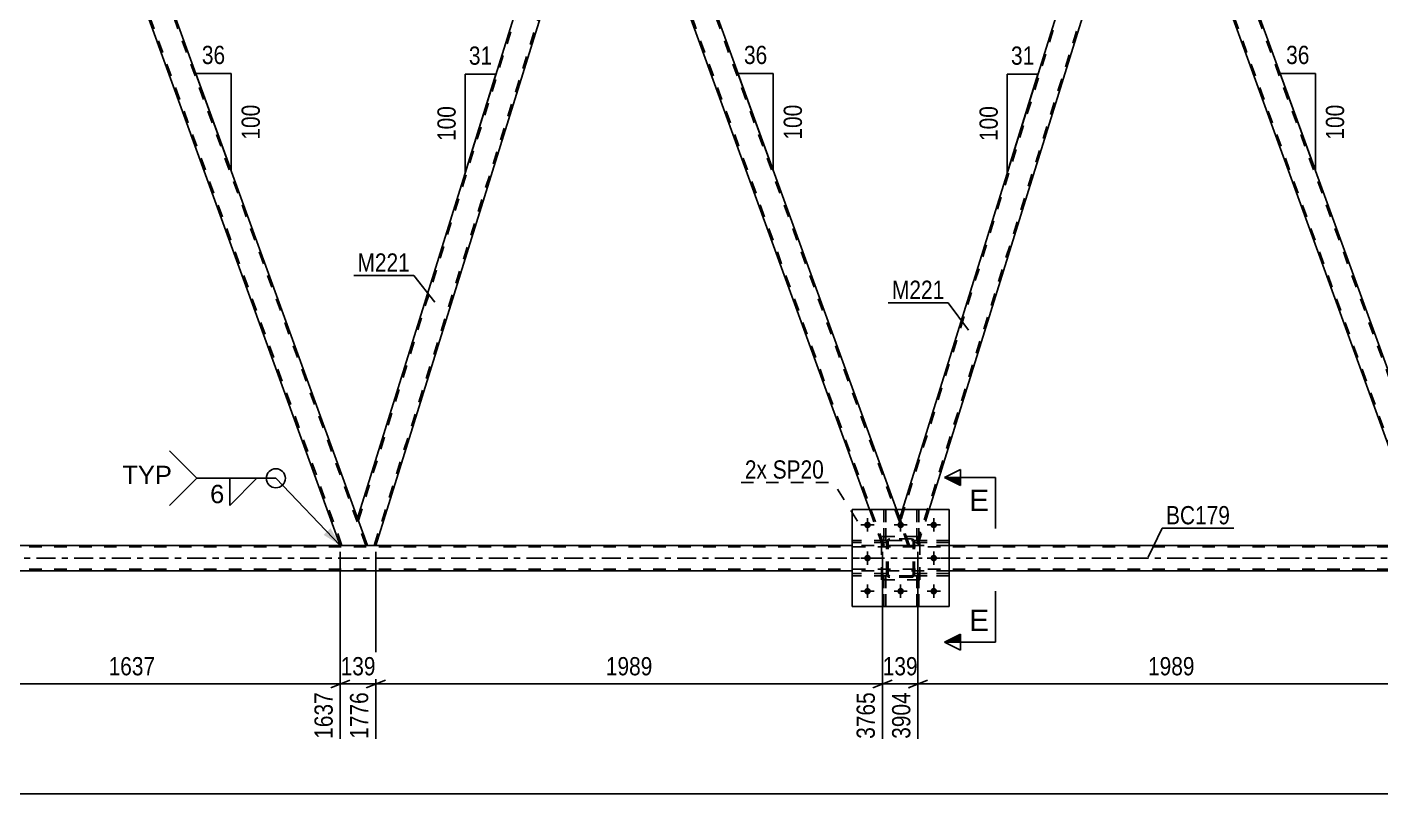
# Model space of a CAD drawing. Header units: millimetres. Extents: x 0 to 841, y 0 to 594.
# Drawn here: x 116.3 to 328.9, y 259.6 to 379.9 of the extents above; entities that cross this region are included whole.
import ezdxf

# ---------------------------------------------------------------- set-up
doc = ezdxf.new("R2010")
doc.units = ezdxf.units.MM
doc.linetypes.add('DXK_LINE_DOT2', pattern=[3.9198, 1.9599, -1.9599])
doc.linetypes.add('DXK_LINE_DOT3', pattern=[5.9187, 2.979, -0.9799, 0.9799, -0.9799])
doc.styles.add('Arial', font='ARIAL.TTF', dxfattribs={"height": 0.2})
doc.styles.add('Arial Narrow', font='ARIALN.TTF', dxfattribs={"height": 0.2})

# ---------------------------------------------------------------- blocks, each defined once
blk = doc.blocks.new('Part-122567994-3966 - 3956')
at = {"color": 7, "linetype": 'DXK_LINE_DOT2'}
for p, q in [((256.51, 300.01), (250.51, 300.01)), ((250.51, 293.21), (250.51, 300.01)), ((256.51, 293.21), (256.51, 300.01)), ((256.51, 293.21), (250.51, 293.21))]:
    blk.add_line(p, q, dxfattribs=at)
blk = doc.blocks.new('Part-122567994-3967 - 3956')
at = {"color": 7, "linetype": 'DXK_LINE_DOT2'}
for p, q in [((251.31, 299.13), (251.35, 299.31)), ((251.35, 299.31), (251.31, 299.13)), ((251.31, 294.09), (251.31, 299.13)), ((251.55, 299.13), (251.57, 299.22)), ((251.55, 294.09), (251.55, 299.13)), ((251.57, 299.22), (251.62, 299.3)), ((251.61, 299.57), (251.79, 299.61)), ((251.79, 299.61), (251.61, 299.57)), ((251.62, 299.3), (251.7, 299.35)), ((251.7, 299.35), (251.79, 299.37)), ((255.23, 299.61), (251.79, 299.61)), ((251.79, 299.37), (255.23, 299.37)), ((255.23, 299.61), (255.42, 299.57)), ((255.42, 299.57), (255.23, 299.61)), ((255.23, 299.37), (255.33, 299.35)), ((255.33, 299.35), (255.4, 299.3)), ((255.4, 299.3), (255.46, 299.22)), ((255.46, 299.22), (255.47, 299.13)), ((255.47, 294.09), (255.47, 299.13)), ((255.68, 299.31), (255.71, 299.13)), ((255.71, 299.13), (255.68, 299.31)), ((255.71, 294.09), (255.71, 299.13)), ((251.35, 293.9), (251.31, 294.09)), ((251.31, 294.09), (251.35, 293.9)), ((251.57, 294), (251.55, 294.09)), ((251.62, 293.92), (251.57, 294)), ((251.79, 293.61), (251.61, 293.64)), ((251.61, 293.64), (251.79, 293.61)), ((251.7, 293.87), (251.62, 293.92)), ((251.79, 293.85), (251.7, 293.87)), ((255.23, 293.85), (251.79, 293.85)), ((255.23, 293.61), (251.79, 293.61)), ((255.33, 293.87), (255.23, 293.85)), ((255.42, 293.64), (255.23, 293.61)), ((255.23, 293.61), (255.42, 293.64)), ((255.4, 293.92), (255.33, 293.87)), ((255.46, 294), (255.4, 293.92)), ((255.47, 294.09), (255.46, 294)), ((255.71, 294.09), (255.68, 293.9)), ((255.68, 293.9), (255.71, 294.09))]:
    blk.add_line(p, q, dxfattribs=at)
at = {"color": 7, "linetype": 'DXK_LINE_DOT3'}
blk.add_line((253.51, 296.61), (253.51, 296.61), dxfattribs=at)
at = {"color": 7, "linetype": 'DXK_LINE_DOT2'}
for centre, start, end in [((251.79, 299.13), 112.5, 157.5), ((251.79, 299.13), 112.5, 157.5), ((255.23, 299.13), 22.5, 67.5), ((255.23, 299.13), 22.5, 67.5), ((251.79, 294.09), 202.5, 247.5), ((251.79, 294.09), 202.5, 247.5), ((255.23, 294.09), 292.5, 337.5), ((255.23, 294.09), 292.5, 337.5)]:
    blk.add_arc(centre, 0.48, start, end, dxfattribs=at)
blk = doc.blocks.new('Part-122567994-3972 - 3956')
at = {"color": 7, "linetype": 'DXK_LINE_DOT2'}
for p, q in [((245.91, 304.21), (261.11, 304.21)), ((245.91, 304.21), (245.91, 289.01)), ((261.11, 304.21), (261.11, 289.01)), ((245.91, 289.01), (261.11, 289.01))]:
    blk.add_line(p, q, dxfattribs=at)
blk = doc.blocks.new('Part-122567994-3977 - 3956')
at = {"color": 2, "linetype": 'Continuous'}
for p, q in [((261.11, 304.21), (245.91, 304.21)), ((245.91, 304.21), (245.91, 289.01)), ((261.11, 304.21), (261.11, 289.01)), ((261.11, 289.01), (245.91, 289.01))]:
    blk.add_line(p, q, dxfattribs=at)
blk = doc.blocks.new('Part-122567994-4045 - 3956')
at = {"color": 7, "linetype": 'DXK_LINE_DOT2'}
for p, q in [((250.87, 289.01), (250.87, 293.84)), ((250.87, 293.84), (251.19, 293.84)), ((251.19, 293.84), (251.19, 289.01)), ((250.87, 293.24), (251.19, 293.24)), ((251.19, 289.01), (250.87, 289.01))]:
    blk.add_line(p, q, dxfattribs=at)
blk = doc.blocks.new('Part-122567994-3981 - 3956')
at = {"color": 7, "linetype": 'DXK_LINE_DOT2'}
for p, q in [((251.19, 293.84), (250.87, 293.84)), ((250.87, 293.84), (250.87, 289.01)), ((251.19, 289.01), (251.19, 293.84)), ((250.87, 293.24), (251.19, 293.24)), ((250.87, 289.01), (251.19, 289.01))]:
    blk.add_line(p, q, dxfattribs=at)
blk = doc.blocks.new('Part-122567994-3983 - 3956')
at = {"color": 7, "linetype": 'DXK_LINE_DOT2'}
for p, q in [((251.31, 294.17), (245.91, 294.17)), ((245.91, 294.17), (245.91, 293.85)), ((251.31, 293.85), (245.91, 293.85)), ((250.71, 293.85), (250.71, 294.17)), ((251.31, 293.85), (251.31, 294.17))]:
    blk.add_line(p, q, dxfattribs=at)
blk = doc.blocks.new('Part-122567994-4050 - 3956')
at = {"color": 7, "linetype": 'DXK_LINE_DOT2'}
for p, q in [((256.39, 293.84), (256.07, 293.84)), ((256.07, 293.84), (256.07, 289.01)), ((256.39, 289.01), (256.39, 293.84)), ((256.07, 293.24), (256.39, 293.24)), ((256.07, 289.01), (256.39, 289.01))]:
    blk.add_line(p, q, dxfattribs=at)
blk = doc.blocks.new('Part-122567994-3986 - 3956')
at = {"color": 7, "linetype": 'DXK_LINE_DOT2'}
for p, q in [((251.31, 299.37), (245.91, 299.37)), ((245.91, 299.37), (245.91, 299.05)), ((251.31, 299.05), (245.91, 299.05)), ((250.71, 299.05), (250.71, 299.37)), ((251.31, 299.05), (251.31, 299.37))]:
    blk.add_line(p, q, dxfattribs=at)
blk = doc.blocks.new('Part-122567994-3987 - 3956')
at = {"color": 7, "linetype": 'DXK_LINE_DOT2'}
for p, q in [((251.31, 299.13), (251.35, 299.31)), ((251.35, 299.31), (251.31, 299.13)), ((251.31, 294.09), (251.31, 299.13)), ((251.55, 299.13), (251.57, 299.22)), ((251.55, 294.09), (251.55, 299.13)), ((251.57, 299.22), (251.62, 299.3)), ((251.61, 299.57), (251.79, 299.61)), ((251.79, 299.61), (251.61, 299.57)), ((251.62, 299.3), (251.7, 299.35)), ((251.7, 299.35), (251.79, 299.37)), ((255.23, 299.61), (251.79, 299.61)), ((251.79, 299.37), (255.23, 299.37)), ((255.23, 299.61), (255.42, 299.57)), ((255.42, 299.57), (255.23, 299.61)), ((255.23, 299.37), (255.33, 299.35)), ((255.33, 299.35), (255.4, 299.3)), ((255.4, 299.3), (255.46, 299.22)), ((255.46, 299.22), (255.47, 299.13)), ((255.47, 294.09), (255.47, 299.13)), ((255.68, 299.31), (255.71, 299.13)), ((255.71, 299.13), (255.68, 299.31)), ((255.71, 294.09), (255.71, 299.13)), ((251.35, 293.9), (251.31, 294.09)), ((251.31, 294.09), (251.35, 293.9)), ((251.57, 294), (251.55, 294.09)), ((251.62, 293.92), (251.57, 294)), ((251.79, 293.61), (251.61, 293.64)), ((251.61, 293.64), (251.79, 293.61)), ((251.7, 293.87), (251.62, 293.92)), ((251.79, 293.85), (251.7, 293.87)), ((255.23, 293.85), (251.79, 293.85)), ((255.23, 293.61), (251.79, 293.61)), ((255.33, 293.87), (255.23, 293.85)), ((255.42, 293.64), (255.23, 293.61)), ((255.23, 293.61), (255.42, 293.64)), ((255.4, 293.92), (255.33, 293.87)), ((255.46, 294), (255.4, 293.92)), ((255.47, 294.09), (255.46, 294)), ((255.71, 294.09), (255.68, 293.9)), ((255.68, 293.9), (255.71, 294.09))]:
    blk.add_line(p, q, dxfattribs=at)
at = {"color": 7, "linetype": 'DXK_LINE_DOT3'}
blk.add_line((253.51, 296.61), (253.51, 296.61), dxfattribs=at)
at = {"color": 7, "linetype": 'DXK_LINE_DOT2'}
for centre, start, end in [((251.79, 299.13), 112.5, 157.5), ((251.79, 299.13), 112.5, 157.5), ((255.23, 299.13), 22.5, 67.5), ((255.23, 299.13), 22.5, 67.5), ((251.79, 294.09), 202.5, 247.5), ((251.79, 294.09), 202.5, 247.5), ((255.23, 294.09), 292.5, 337.5), ((255.23, 294.09), 292.5, 337.5)]:
    blk.add_arc(centre, 0.48, start, end, dxfattribs=at)
blk = doc.blocks.new('Part-122567994-4002 - 3956')
at = {"color": 2, "linetype": 'Continuous'}
blk.add_line((256.39, 304.21), (256.07, 304.21), dxfattribs=at)
at = {"color": 7, "linetype": 'DXK_LINE_DOT2'}
for p, q in [((256.07, 304.21), (256.07, 299.36)), ((256.39, 299.36), (256.39, 304.21)), ((256.07, 299.96), (256.39, 299.96)), ((256.07, 299.36), (256.39, 299.36))]:
    blk.add_line(p, q, dxfattribs=at)
blk = doc.blocks.new('Part-122567994-4005 - 3956')
at = {"color": 7, "linetype": 'DXK_LINE_DOT2'}
for p, q in [((251.31, 294.17), (245.91, 294.17)), ((245.91, 293.85), (245.91, 294.17)), ((251.31, 293.85), (245.91, 293.85)), ((250.71, 293.85), (250.71, 294.17)), ((251.31, 294.17), (251.31, 293.85))]:
    blk.add_line(p, q, dxfattribs=at)
blk = doc.blocks.new('Part-122567994-4008 - 3956')
at = {"color": 7, "linetype": 'DXK_LINE_DOT2'}
for p, q in [((251.31, 299.37), (245.91, 299.37)), ((245.91, 299.05), (245.91, 299.37)), ((251.31, 299.05), (245.91, 299.05)), ((250.71, 299.05), (250.71, 299.37)), ((251.31, 299.37), (251.31, 299.05))]:
    blk.add_line(p, q, dxfattribs=at)
blk = doc.blocks.new('Part-122567994-4011 - 3956')
at = {"color": 7, "linetype": 'DXK_LINE_DOT2'}
for p, q in [((255.71, 293.85), (255.71, 294.17)), ((255.71, 294.17), (261.11, 294.17)), ((261.11, 293.85), (255.71, 293.85)), ((256.31, 293.85), (256.31, 294.17)), ((261.11, 294.17), (261.11, 293.85))]:
    blk.add_line(p, q, dxfattribs=at)
blk = doc.blocks.new('Part-122567994-4014 - 3956')
at = {"color": 7, "linetype": 'DXK_LINE_DOT2'}
for p, q in [((256.07, 299.36), (256.07, 304.21)), ((256.07, 304.21), (256.39, 304.21)), ((256.39, 304.21), (256.39, 299.36)), ((256.07, 299.96), (256.39, 299.96)), ((256.39, 299.36), (256.07, 299.36))]:
    blk.add_line(p, q, dxfattribs=at)
blk = doc.blocks.new('Part-122567994-4017 - 3956')
at = {"color": 7, "linetype": 'DXK_LINE_DOT2'}
for p, q in [((261.11, 294.17), (255.71, 294.17)), ((255.71, 294.17), (255.71, 293.85)), ((255.71, 293.85), (261.11, 293.85)), ((256.31, 293.85), (256.31, 294.17)), ((261.11, 293.85), (261.11, 294.17))]:
    blk.add_line(p, q, dxfattribs=at)
blk = doc.blocks.new('Part-122567994-4020 - 3956')
at = {"color": 7, "linetype": 'DXK_LINE_DOT2'}
for p, q in [((261.11, 299.37), (255.71, 299.37)), ((255.71, 299.37), (255.71, 299.05)), ((255.71, 299.05), (261.11, 299.05)), ((256.31, 299.05), (256.31, 299.37)), ((261.11, 299.05), (261.11, 299.37))]:
    blk.add_line(p, q, dxfattribs=at)
blk = doc.blocks.new('Part-122567994-4026 - 3956')
at = {"color": 7, "linetype": 'DXK_LINE_DOT2'}
for p, q in [((255.71, 299.05), (255.71, 299.37)), ((255.71, 299.37), (261.11, 299.37)), ((261.11, 299.05), (255.71, 299.05)), ((256.31, 299.05), (256.31, 299.37)), ((261.11, 299.37), (261.11, 299.05))]:
    blk.add_line(p, q, dxfattribs=at)
blk = doc.blocks.new('Part-122567994-4035 - 3956')
at = {"color": 2, "linetype": 'Continuous'}
blk.add_line((251.19, 304.21), (250.87, 304.21), dxfattribs=at)
at = {"color": 7, "linetype": 'DXK_LINE_DOT2'}
for p, q in [((250.87, 304.21), (250.87, 299.36)), ((251.19, 299.36), (251.19, 304.21)), ((250.87, 299.96), (251.19, 299.96)), ((250.87, 299.36), (251.19, 299.36))]:
    blk.add_line(p, q, dxfattribs=at)
blk = doc.blocks.new('Part-122567994-4039 - 3956')
at = {"color": 7, "linetype": 'DXK_LINE_DOT2'}
for p, q in [((250.87, 299.36), (250.87, 304.21)), ((250.87, 304.21), (251.19, 304.21)), ((251.19, 304.21), (251.19, 299.36)), ((250.87, 299.96), (251.19, 299.96)), ((251.19, 299.36), (250.87, 299.36))]:
    blk.add_line(p, q, dxfattribs=at)
blk = doc.blocks.new('Part-122567994-4068 - 3956')
at = {"color": 7, "linetype": 'DXK_LINE_DOT2'}
for p, q in [((256.07, 289.01), (256.07, 293.84)), ((256.07, 293.84), (256.39, 293.84)), ((256.39, 293.84), (256.39, 289.01)), ((256.07, 293.24), (256.39, 293.24)), ((256.39, 289.01), (256.07, 289.01))]:
    blk.add_line(p, q, dxfattribs=at)
blk = doc.blocks.new('Part-122567994-4104 - 3956')
at = {"color": 2, "linetype": 'Continuous'}
for p, q in [((295.64, 420.61), (291.39, 420.61)), ((338.5, 302.86), (295.64, 420.61)), ((335.79, 298.61), (292.93, 416.36)), ((339.73, 298.61), (335.79, 298.61)), ((340.01, 298.61), (339.73, 298.61)), ((340.01, 298.61), (340.05, 298.61))]:
    blk.add_line(p, q, dxfattribs=at)
at = {"color": 7, "linetype": 'DXK_LINE_DOT2'}
for p, q in [((291.39, 420.61), (292.93, 416.36)), ((336.05, 298.61), (291.64, 420.61)), ((339.79, 298.61), (295.39, 420.61)), ((340.05, 298.61), (338.5, 302.86)), ((339.73, 298.61), (339.9, 298.61))]:
    blk.add_line(p, q, dxfattribs=at)
blk = doc.blocks.new('Part-122567994-4146 - 3956')
at = {"color": 7, "linetype": 'DXK_LINE_DOT2'}
for p, q in [((256.51, 300.01), (250.51, 300.01)), ((250.51, 293.21), (250.51, 300.01)), ((256.51, 293.21), (256.51, 300.01)), ((256.51, 293.21), (250.51, 293.21))]:
    blk.add_line(p, q, dxfattribs=at)
blk = doc.blocks.new('Part-122567994-4199 - 3956')
at = {"color": 2, "linetype": 'Continuous'}
for p, q in [((125.38, 420.61), (121.12, 420.61)), ((121.12, 420.61), (165.52, 298.61)), ((168.23, 302.86), (125.38, 420.61)), ((169.46, 298.61), (165.52, 298.61)), ((169.74, 298.61), (169.46, 298.61)), ((169.74, 298.61), (169.78, 298.61))]:
    blk.add_line(p, q, dxfattribs=at)
at = {"color": 7, "linetype": 'DXK_LINE_DOT2'}
for p, q in [((165.78, 298.61), (121.37, 420.61)), ((169.52, 298.61), (125.12, 420.61)), ((169.78, 298.61), (168.23, 302.86)), ((169.46, 298.61), (169.63, 298.61))]:
    blk.add_line(p, q, dxfattribs=at)
blk = doc.blocks.new('Bolt-122567994-4200 - 3956')
at = {"linetype": 'Continuous'}
for points in [[(248.83, 301.81, -1), (247.79, 301.81, -1)], [(254.03, 301.81, -1), (252.99, 301.81, -1)], [(259.23, 301.81, -1), (258.19, 301.81, -1)], [(248.83, 296.61, -1), (247.79, 296.61, -1)], [(259.23, 296.61, -1), (258.19, 296.61, -1)], [(248.83, 291.41, -1), (247.79, 291.41, -1)], [(254.03, 291.41, -1), (252.99, 291.41, -1)], [(259.23, 291.41, -1), (258.19, 291.41, -1)]]:
    blk.add_hatch(color=1, dxfattribs=at).paths.add_polyline_path(points)
at = {"color": 1, "linetype": 'Continuous'}
for p, q in [((248.31, 302.85), (248.31, 300.77)), ((253.51, 302.85), (253.51, 300.77)), ((258.71, 302.85), (258.71, 300.77)), ((249.35, 301.81), (247.27, 301.81)), ((254.55, 301.81), (252.47, 301.81)), ((259.75, 301.81), (257.67, 301.81)), ((248.31, 297.65), (248.31, 295.57)), ((258.71, 297.65), (258.71, 295.57)), ((249.35, 296.61), (247.27, 296.61)), ((259.75, 296.61), (257.67, 296.61)), ((249.35, 291.41), (247.27, 291.41)), ((248.31, 292.45), (248.31, 290.37)), ((254.55, 291.41), (252.47, 291.41)), ((253.51, 292.45), (253.51, 290.37)), ((259.75, 291.41), (257.67, 291.41)), ((258.71, 292.45), (258.71, 290.37))]:
    blk.add_line(p, q, dxfattribs=at)
blk = doc.blocks.new('Part-122567994-4226 - 3956')
at = {"color": 2, "linetype": 'Continuous'}
for p, q in [((165.52, 298.61), (100.05, 298.61)), ((245.91, 298.61), (171.1, 298.61)), ((335.79, 298.61), (261.11, 298.61)), ((245.91, 294.61), (100.05, 294.61)), ((501.32, 294.61), (261.11, 294.61))]:
    blk.add_line(p, q, dxfattribs=at)
at = {"color": 7, "linetype": 'DXK_LINE_DOT2'}
for p, q in [((781.08, 298.37), (100.05, 298.37)), ((171.1, 298.61), (165.52, 298.61)), ((261.11, 298.61), (245.91, 298.61)), ((781.08, 294.85), (100.05, 294.85)), ((261.11, 294.61), (245.91, 294.61))]:
    blk.add_line(p, q, dxfattribs=at)
at = {"color": 7, "linetype": 'DXK_LINE_DOT3'}
blk.add_line((100.05, 296.61), (781.08, 296.61), dxfattribs=at)
blk = doc.blocks.new('Part-122567994-4239 - 3956')
at = {"color": 2, "linetype": 'Continuous'}
for p, q in [((168.23, 302.86), (204.93, 420.61)), ((206.25, 420.61), (204.93, 420.61)), ((207.8, 416.36), (206.25, 420.61)), ((171.1, 298.61), (207.8, 416.36)), ((169.78, 298.61), (168.23, 302.86)), ((169.78, 298.61), (171.1, 298.61))]:
    blk.add_line(p, q, dxfattribs=at)
at = {"color": 7, "linetype": 'DXK_LINE_DOT2'}
for p, q in [((168.37, 302.49), (205.19, 420.61)), ((170.85, 298.61), (207.66, 416.73)), ((170.83, 298.61), (170.79, 298.61)), ((170.79, 298.61), (170.83, 298.61)), ((170.83, 298.61), (170.85, 298.61)), ((170.85, 298.61), (170.83, 298.61))]:
    blk.add_line(p, q, dxfattribs=at)
blk = doc.blocks.new('Part-122567994-4244 - 3956')
at = {"color": 2, "linetype": 'Continuous'}
for p, q in [((210.51, 420.61), (206.25, 420.61)), ((252.88, 304.21), (210.51, 420.61)), ((248.62, 304.21), (207.8, 416.36))]:
    blk.add_line(p, q, dxfattribs=at)
at = {"color": 7, "linetype": 'DXK_LINE_DOT2'}
for p, q in [((206.25, 420.61), (207.8, 416.36)), ((250.91, 298.61), (206.51, 420.61)), ((254.66, 298.61), (210.25, 420.61)), ((250.66, 298.61), (248.62, 304.21)), ((254.91, 298.61), (252.88, 304.21)), ((254.91, 298.61), (250.66, 298.61))]:
    blk.add_line(p, q, dxfattribs=at)
blk = doc.blocks.new('Part-122567994-4249 - 3956')
at = {"color": 7, "linetype": 'DXK_LINE_DOT2'}
for p, q in [((290.32, 420.61), (253.5, 302.49)), ((292.8, 416.73), (255.98, 298.61)), ((253.79, 304.21), (253.37, 302.86)), ((257.98, 304.21), (256.23, 298.61)), ((254.91, 298.61), (253.37, 302.86)), ((256.23, 298.61), (254.91, 298.61))]:
    blk.add_line(p, q, dxfattribs=at)
at = {"color": 2, "linetype": 'Continuous'}
for p, q in [((290.07, 420.61), (253.79, 304.21)), ((291.39, 420.61), (290.07, 420.61)), ((292.93, 416.36), (291.39, 420.61)), ((292.93, 416.36), (257.98, 304.21))]:
    blk.add_line(p, q, dxfattribs=at)
blk = doc.blocks.new('Bolt-122567994-4292 - 3956')
at = {"color": 1, "linetype": 'Continuous'}
for p, q in [((248.31, 302.85), (248.31, 302.16)), ((253.51, 302.85), (253.51, 302.16)), ((258.71, 302.85), (258.71, 302.16)), ((247.27, 301.81), (247.97, 301.81)), ((248.31, 300.77), (248.31, 301.46)), ((249.35, 301.81), (248.66, 301.81)), ((252.47, 301.81), (253.17, 301.81)), ((253.51, 300.77), (253.51, 301.46)), ((254.55, 301.81), (253.86, 301.81)), ((257.67, 301.81), (258.37, 301.81)), ((258.71, 300.77), (258.71, 301.46)), ((259.75, 301.81), (259.06, 301.81)), ((248.31, 297.65), (248.31, 296.96)), ((258.71, 297.65), (258.71, 296.96)), ((247.27, 296.61), (247.97, 296.61)), ((248.31, 295.57), (248.31, 296.26)), ((249.35, 296.61), (248.66, 296.61)), ((257.67, 296.61), (258.37, 296.61)), ((258.71, 295.57), (258.71, 296.26)), ((259.75, 296.61), (259.06, 296.61)), ((247.27, 291.41), (247.97, 291.41)), ((248.31, 292.45), (248.31, 291.76)), ((249.35, 291.41), (248.66, 291.41)), ((252.47, 291.41), (253.17, 291.41)), ((253.51, 292.45), (253.51, 291.76)), ((254.55, 291.41), (253.86, 291.41)), ((257.67, 291.41), (258.37, 291.41)), ((258.71, 292.45), (258.71, 291.76)), ((259.75, 291.41), (259.06, 291.41)), ((248.31, 290.37), (248.31, 291.06)), ((253.51, 290.37), (253.51, 291.06)), ((258.71, 290.37), (258.71, 291.06))]:
    blk.add_line(p, q, dxfattribs=at)
blk = doc.blocks.new('AngleDimension-122567994-30320 - 3956')
at = {"color": 7, "linetype": 'Continuous'}
for p, q in [((146.9, 361.47), (142.84, 372.64)), ((148.38, 372.64), (142.84, 372.64)), ((148.38, 357.41), (142.84, 372.64)), ((148.38, 357.41), (148.38, 372.64))]:
    blk.add_line(p, q, dxfattribs=at)
at = {"color": 0}
for points in [[(148.03, 373.54), (148.03, 377.74), (143.18, 377.74), (143.18, 373.54)], [(153.48, 368.37), (149.28, 368.37), (149.28, 361.68), (153.48, 361.68)]]:
    blk.add_wipeout(points, dxfattribs=at)
at = {"color": 3, "style": 'Arial Narrow'}
blk.add_text('36', height=2.863, dxfattribs=at).set_placement((143.78, 374.14))
blk.add_text('100', height=2.863, rotation=90.0002, dxfattribs=at).set_placement((152.88, 362.28))
blk = doc.blocks.new('StraightDimension-122567994-5221 - 3956')
at = {"color": 7, "linetype": 'Continuous'}
for p, q in [((250.66, 297.61), (250.66, 268.25)), ((256.23, 297.61), (256.23, 268.25)), ((249.16, 276.26), (252.16, 277.46)), ((250.66, 276.86), (256.23, 276.86)), ((257.73, 277.46), (254.73, 276.26))]:
    blk.add_line(p, q, dxfattribs=at)
at = {"color": 0}
blk.add_wipeout([(256.79, 277.61), (256.79, 281.81), (250.1, 281.81), (250.1, 277.61)], dxfattribs=at)
at = {"color": 0, "linetype": 'Continuous'}
blk.add_wipeout([(255.63, 276.16), (251.43, 276.16), (251.43, 267.65), (255.63, 267.65)], dxfattribs=at)
at = {"color": 3, "style": 'Arial Narrow'}
blk.add_text('139', height=2.863, dxfattribs=at).set_placement((250.7, 278.21))
at = {"color": 3, "linetype": 'Continuous', "style": 'Arial Narrow'}
blk.add_text('3904', height=2.863, rotation=90.0002, dxfattribs=at).set_placement((255.03, 268.25))
blk = doc.blocks.new('StraightDimension-122567994-5201 - 3956')
at = {"color": 7, "linetype": 'Continuous'}
for p, q in [((171.1, 297.61), (171.1, 268.25)), ((250.66, 297.61), (250.66, 268.25)), ((172.6, 277.46), (169.6, 276.26)), ((171.1, 276.86), (250.66, 276.86)), ((249.16, 276.26), (252.16, 277.46))]:
    blk.add_line(p, q, dxfattribs=at)
at = {"color": 0}
blk.add_wipeout([(215.13, 277.61), (215.13, 281.81), (206.62, 281.81), (206.62, 277.61)], dxfattribs=at)
at = {"color": 0, "linetype": 'Continuous'}
blk.add_wipeout([(250.06, 276.16), (245.86, 276.16), (245.86, 267.65), (250.06, 267.65)], dxfattribs=at)
at = {"color": 3, "style": 'Arial Narrow'}
blk.add_text('1989', height=2.863, dxfattribs=at).set_placement((207.22, 278.21))
at = {"color": 3, "linetype": 'Continuous', "style": 'Arial Narrow'}
blk.add_text('3765', height=2.863, rotation=90.0002, dxfattribs=at).set_placement((249.46, 268.25))
blk = doc.blocks.new('AngleDimension-122567994-30347 - 3956')
at = {"color": 7, "linetype": 'Continuous'}
for p, q in [((270.26, 372.53), (275.08, 372.53)), ((270.26, 357.06), (275.08, 372.53)), ((270.26, 357.06), (270.26, 372.53)), ((270.72, 358.54), (275.08, 372.53))]:
    blk.add_line(p, q, dxfattribs=at)
at = {"color": 0}
for points in [[(275.1, 373.43), (275.1, 377.63), (270.24, 377.63), (270.24, 373.43)], [(269.36, 368.14), (265.16, 368.14), (265.16, 361.46), (269.36, 361.46)]]:
    blk.add_wipeout(points, dxfattribs=at)
at = {"color": 3, "style": 'Arial Narrow'}
blk.add_text('31', height=2.863, dxfattribs=at).set_placement((270.84, 374.03))
blk.add_text('100', height=2.863, rotation=90.0002, dxfattribs=at).set_placement((268.76, 362.06))
blk = doc.blocks.new('StraightDimension-122567994-5190 - 3956')
at = {"color": 7, "linetype": 'Continuous'}
blk.add_line((53.55, 259.6), (797.7, 259.6), dxfattribs=at)
blk = doc.blocks.new('StraightDimension-122567994-5240 - 3956')
at = {"color": 7, "linetype": 'Continuous'}
for p, q in [((256.23, 297.61), (256.23, 268.25)), ((335.79, 297.61), (335.79, 268.25)), ((257.73, 277.46), (254.73, 276.26)), ((256.23, 276.86), (335.79, 276.86)), ((334.29, 276.26), (337.29, 277.46))]:
    blk.add_line(p, q, dxfattribs=at)
at = {"color": 0}
blk.add_wipeout([(300.27, 277.61), (300.27, 281.81), (291.76, 281.81), (291.76, 277.61)], dxfattribs=at)
at = {"color": 0, "linetype": 'Continuous'}
blk.add_wipeout([(335.19, 276.16), (330.99, 276.16), (330.99, 267.65), (335.19, 267.65)], dxfattribs=at)
at = {"color": 3, "style": 'Arial Narrow'}
blk.add_text('1989', height=2.863, dxfattribs=at).set_placement((292.36, 278.21))
at = {"color": 3, "linetype": 'Continuous', "style": 'Arial Narrow'}
blk.add_text('5893', height=2.863, rotation=90.0002, dxfattribs=at).set_placement((334.59, 268.25))
blk = doc.blocks.new('StraightDimension-122567994-5473 - 3956')
at = {"color": 7, "linetype": 'Continuous'}
for p, q in [((165.52, 297.61), (165.52, 268.25)), ((171.1, 297.61), (171.1, 268.25)), ((164.02, 276.26), (167.02, 277.46)), ((165.52, 276.86), (171.1, 276.86)), ((172.6, 277.46), (169.6, 276.26))]:
    blk.add_line(p, q, dxfattribs=at)
at = {"color": 0}
blk.add_wipeout([(171.65, 277.61), (171.65, 281.81), (164.97, 281.81), (164.97, 277.61)], dxfattribs=at)
at = {"color": 0, "linetype": 'Continuous'}
blk.add_wipeout([(170.5, 276.16), (166.3, 276.16), (166.3, 267.65), (170.5, 267.65)], dxfattribs=at)
at = {"color": 3, "style": 'Arial Narrow'}
blk.add_text('139', height=2.863, dxfattribs=at).set_placement((165.57, 278.21))
at = {"color": 3, "linetype": 'Continuous', "style": 'Arial Narrow'}
blk.add_text('1776', height=2.863, rotation=90.0002, dxfattribs=at).set_placement((169.9, 268.25))
blk = doc.blocks.new('StraightDimension-122567994-5492 - 3956')
at = {"color": 7, "linetype": 'Continuous'}
for p, q in [((165.52, 297.61), (165.52, 268.25)), ((100.05, 293.61), (100.05, 273.73)), ((101.55, 277.46), (98.55, 276.26)), ((100.05, 276.86), (165.52, 276.86)), ((164.02, 276.26), (167.02, 277.46))]:
    blk.add_line(p, q, dxfattribs=at)
at = {"color": 0}
blk.add_wipeout([(137.04, 277.61), (137.04, 281.81), (128.53, 281.81), (128.53, 277.61)], dxfattribs=at)
at = {"color": 0, "linetype": 'Continuous'}
for points in [[(99.45, 276.16), (95.25, 276.16), (95.25, 273.13), (99.45, 273.13)], [(164.92, 276.16), (160.72, 276.16), (160.72, 267.65), (164.92, 267.65)]]:
    blk.add_wipeout(points, dxfattribs=at)
at = {"color": 3, "style": 'Arial Narrow'}
blk.add_text('1637', height=2.863, dxfattribs=at).set_placement((129.13, 278.21))
at = {"color": 3, "linetype": 'Continuous', "style": 'Arial Narrow'}
for s, height, p in [('0', 2.86, (98.85, 273.73)), ('1637', 2.863, (164.32, 268.25))]:
    blk.add_text(s, height=height, rotation=90.0002, dxfattribs=at).set_placement(p)
blk = doc.blocks.new('AngleDimension-122567994-30334 - 3956')
at = {"color": 7, "linetype": 'Continuous'}
for p, q in [((185.13, 372.53), (189.95, 372.53)), ((185.13, 357.06), (189.95, 372.53)), ((185.13, 357.06), (185.13, 372.53)), ((185.59, 358.54), (189.95, 372.53))]:
    blk.add_line(p, q, dxfattribs=at)
at = {"color": 0}
for points in [[(189.97, 373.43), (189.97, 377.63), (185.11, 377.63), (185.11, 373.43)], [(184.23, 368.14), (180.03, 368.14), (180.03, 361.46), (184.23, 361.46)]]:
    blk.add_wipeout(points, dxfattribs=at)
at = {"color": 3, "style": 'Arial Narrow'}
blk.add_text('31', height=2.863, dxfattribs=at).set_placement((185.71, 374.03))
blk.add_text('100', height=2.863, rotation=90.0002, dxfattribs=at).set_placement((183.63, 362.06))
blk = doc.blocks.new('AngleDimension-122567994-30349 - 3956')
at = {"color": 7, "linetype": 'Continuous'}
for p, q in [((232.04, 361.47), (227.97, 372.64)), ((233.51, 372.64), (227.97, 372.64)), ((233.51, 357.41), (227.97, 372.64)), ((233.51, 357.41), (233.51, 372.64))]:
    blk.add_line(p, q, dxfattribs=at)
at = {"color": 0}
for points in [[(233.17, 373.54), (233.17, 377.74), (228.31, 377.74), (228.31, 373.54)], [(238.61, 368.37), (234.41, 368.37), (234.41, 361.68), (238.61, 361.68)]]:
    blk.add_wipeout(points, dxfattribs=at)
at = {"color": 3, "style": 'Arial Narrow'}
blk.add_text('36', height=2.863, dxfattribs=at).set_placement((228.91, 374.14))
blk.add_text('100', height=2.863, rotation=90.0002, dxfattribs=at).set_placement((238.01, 362.28))
blk = doc.blocks.new('AngleDimension-122567994-30377 - 3956')
at = {"color": 7, "linetype": 'Continuous'}
for p, q in [((317.17, 361.47), (313.1, 372.64)), ((318.65, 372.64), (313.1, 372.64)), ((318.65, 357.41), (313.1, 372.64)), ((318.65, 357.41), (318.65, 372.64))]:
    blk.add_line(p, q, dxfattribs=at)
at = {"color": 0}
for points in [[(318.3, 373.54), (318.3, 377.74), (313.45, 377.74), (313.45, 373.54)], [(323.75, 368.37), (319.55, 368.37), (319.55, 361.68), (323.75, 361.68)]]:
    blk.add_wipeout(points, dxfattribs=at)
at = {"color": 3, "style": 'Arial Narrow'}
blk.add_text('36', height=2.863, dxfattribs=at).set_placement((314.05, 374.14))
blk.add_text('100', height=2.863, rotation=90.0002, dxfattribs=at).set_placement((323.15, 362.28))
blk = doc.blocks.new('Mark-122567994-4235 - 3956')
at = {"color": 0}
blk.add_wipeout([(176.44, 341.56), (176.44, 344.56), (168.22, 344.56), (168.22, 341.56)], dxfattribs=at)
blk.add_wipeout([(176.44, 341.56), (176.44, 344.56), (168.22, 344.56), (168.22, 341.56)], dxfattribs=at)
at = {"color": 30, "linetype": 'Continuous'}
for p in [(167.62, 340.96), (180.34, 336.76)]:
    blk.add_line(p, (177.04, 340.96), dxfattribs=at)
at = {"color": 3, "style": 'Arial Narrow'}
blk.add_text('M221', height=2.863, dxfattribs=at).set_placement((168.22, 341.56))
blk = doc.blocks.new('MarkSet-122567994-5625 - 3956')
at = {"color": 30, "linetype": 'DXK_LINE_DOT2'}
blk.add_line((246.72, 302.42), (242.96, 308.48), dxfattribs=at)
at = {"color": 0}
blk.add_wipeout([(232.52, 309.08), (232.52, 312.08), (229.05, 312.08), (229.05, 309.08)], dxfattribs=at)
blk.add_wipeout([(232.52, 309.08), (232.52, 312.08), (229.05, 312.08), (229.05, 309.08)], dxfattribs=at)
blk.add_wipeout([(241.46, 309.08), (241.46, 312.08), (233.42, 312.08), (233.42, 309.08)], dxfattribs=at)
blk.add_wipeout([(241.46, 309.08), (241.46, 312.08), (233.42, 312.08), (233.42, 309.08)], dxfattribs=at)
at = {"color": 30, "linetype": 'DXK_LINE_DOT2'}
blk.add_line((228.45, 308.48), (242.96, 308.48), dxfattribs=at)
at = {"color": 3, "style": 'Arial Narrow'}
for s, p in [('2x', (229.05, 309.08)), ('SP20', (233.42, 309.08))]:
    blk.add_text(s, height=2.863, dxfattribs=at).set_placement(p)
blk = doc.blocks.new('Mark-122567994-4222 - 3956')
at = {"color": 0}
blk.add_wipeout([(305.24, 301.91), (305.24, 304.91), (295.19, 304.91), (295.19, 301.91)], dxfattribs=at)
blk.add_wipeout([(305.24, 301.91), (305.24, 304.91), (295.19, 304.91), (295.19, 301.91)], dxfattribs=at)
at = {"color": 30, "linetype": 'Continuous'}
for p, q in [((292.36, 296.73), (294.59, 301.31)), ((294.59, 301.31), (305.84, 301.31))]:
    blk.add_line(p, q, dxfattribs=at)
at = {"color": 3, "style": 'Arial Narrow'}
blk.add_text('BC179', height=2.863, dxfattribs=at).set_placement((295.19, 301.91))
blk = doc.blocks.new('Mark-122567994-4245 - 3956')
at = {"color": 0}
blk.add_wipeout([(260.37, 337.28), (260.37, 340.28), (252.15, 340.28), (252.15, 337.28)], dxfattribs=at)
blk.add_wipeout([(260.37, 337.28), (260.37, 340.28), (252.15, 340.28), (252.15, 337.28)], dxfattribs=at)
at = {"color": 30, "linetype": 'Continuous'}
for p in [(251.55, 336.68), (264.17, 332.4)]:
    blk.add_line(p, (260.97, 336.68), dxfattribs=at)
at = {"color": 3, "style": 'Arial Narrow'}
blk.add_text('M221', height=2.863, dxfattribs=at).set_placement((252.15, 337.28))
blk = doc.blocks.new('WeldMark-122567994-5558 - 3956')
at = {"linetype": 'Continuous'}
blk.add_hatch(color=30, dxfattribs=at).paths.add_polyline_path([(163.98, 301.29), (165.52, 298.61), (162.9, 300.25)])
at = {"color": 3, "linetype": 'Continuous'}
for q in [(138.68, 313.42), (138.68, 304.85)]:
    blk.add_line((142.97, 309.13), q, dxfattribs=at)
at = {"color": 30, "linetype": 'Continuous'}
blk.add_line((165.52, 298.61), (155.39, 309.13), dxfattribs=at)
at = {"color": 3, "linetype": 'Continuous'}
for start, end in [(90, 270), (270, 90)]:
    blk.add_arc((155.39, 309.13), 1.5, start, end, dxfattribs=at)
at = {"color": 0}
blk.add_wipeout([(147.49, 305.03), (147.49, 308.43), (144.87, 308.43), (144.87, 305.03)], dxfattribs=at)
at = {"color": 30, "linetype": 'Continuous'}
blk.add_line((142.97, 309.13), (155.39, 309.13), dxfattribs=at)
at = {"color": 3, "linetype": 'Continuous'}
for p, q in [((148.15, 309.13), (152.43, 309.13)), ((152.43, 309.13), (148.15, 304.85)), ((148.15, 304.85), (148.15, 309.13))]:
    blk.add_line(p, q, dxfattribs=at)
at = {"color": 3, "style": 'Arial'}
blk.add_text('6', height=2.87, dxfattribs=at).set_placement((145.07, 305.23))
at = {"color": 0, "linetype": 'Continuous'}
blk.add_wipeout([(139.07, 308.23), (139.07, 311.23), (131.29, 311.23), (131.29, 308.23)], dxfattribs=at)
blk.add_wipeout([(139.07, 308.23), (139.07, 311.23), (131.29, 311.23), (131.29, 308.23)], dxfattribs=at)
at = {"color": 3, "linetype": 'Continuous', "style": 'Arial'}
blk.add_text('TYP', height=2.865, dxfattribs=at).set_placement((131.29, 308.23))
blk = doc.blocks.new('SectionMark-122567994-5552 - 3956')
at = {"linetype": 'Continuous'}
for points in [[(262.9, 309.27), (262.9, 308.02), (260.4, 309.27)], [(262.9, 284.68), (262.9, 283.43), (260.4, 283.43)]]:
    blk.add_hatch(color=6, dxfattribs=at).paths.add_polyline_path(points)
at = {"color": 6, "linetype": 'Continuous'}
for p, q in [((260.4, 309.27), (262.9, 310.52)), ((262.9, 308.02), (262.9, 310.52)), ((268.4, 309.27), (260.4, 309.27)), ((260.4, 309.27), (262.9, 308.02)), ((260.4, 283.43), (262.9, 284.68)), ((268.4, 283.43), (260.4, 283.43)), ((262.9, 282.18), (260.4, 283.43)), ((262.9, 284.68), (262.9, 282.18))]:
    blk.add_line(p, q, dxfattribs=at)
at = {"color": 0, "linetype": 'Continuous'}
for points in [[(267.4, 304.02), (267.4, 307.52), (264.29, 307.52), (264.29, 304.02)], [(267.4, 285.18), (267.4, 288.68), (264.29, 288.68), (264.29, 285.18)]]:
    blk.add_wipeout(points, dxfattribs=at)
at = {"color": 6, "linetype": 'Continuous'}
for p, q in [((268.4, 309.27), (268.4, 301.27)), ((268.4, 283.43), (268.4, 291.43))]:
    blk.add_line(p, q, dxfattribs=at)
at = {"color": 3, "linetype": 'Continuous', "style": 'Arial'}
for p in [(264.29, 304.02), (264.29, 285.18)]:
    blk.add_text('E', height=3.34, dxfattribs=at).set_placement(p)

msp = doc.modelspace()

# ---------------------------------------------------------------- block references
for name in ['Part-122567994-4199 - 3956', 'Part-122567994-4239 - 3956', 'Part-122567994-4244 - 3956', 'Part-122567994-4249 - 3956', 'Part-122567994-4104 - 3956', 'Part-122567994-3972 - 3956', 'Part-122567994-3977 - 3956', 'Part-122567994-4035 - 3956', 'Part-122567994-4039 - 3956', 'Part-122567994-4002 - 3956', 'Part-122567994-4014 - 3956', 'Bolt-122567994-4200 - 3956', 'Bolt-122567994-4292 - 3956', 'Part-122567994-3966 - 3956', 'Part-122567994-4146 - 3956', 'Part-122567994-4226 - 3956', 'Part-122567994-3986 - 3956', 'Part-122567994-4008 - 3956', 'Part-122567994-3967 - 3956', 'Part-122567994-3987 - 3956', 'Part-122567994-4020 - 3956', 'Part-122567994-4026 - 3956', 'Part-122567994-3983 - 3956', 'Part-122567994-4005 - 3956', 'Part-122567994-4045 - 3956', 'Part-122567994-3981 - 3956', 'Part-122567994-4011 - 3956', 'Part-122567994-4017 - 3956', 'Part-122567994-4050 - 3956', 'Part-122567994-4068 - 3956']:
    msp.add_blockref(name, (0, 0))

# ---------------------------------------------------------------- next in the draw order: block references
for name in ['AngleDimension-122567994-30320 - 3956', 'AngleDimension-122567994-30347 - 3956', 'StraightDimension-122567994-5221 - 3956']:
    msp.add_blockref(name, (0, 0))

# ---------------------------------------------------------------- next in the draw order: block references
msp.add_blockref('StraightDimension-122567994-5201 - 3956', (0, 0))

# ---------------------------------------------------------------- next in the draw order: block references
msp.add_blockref('StraightDimension-122567994-5190 - 3956', (0, 0))

# ---------------------------------------------------------------- next in the draw order: block references
for name in ['AngleDimension-122567994-30334 - 3956', 'AngleDimension-122567994-30349 - 3956', 'AngleDimension-122567994-30377 - 3956', 'Mark-122567994-4235 - 3956', 'Mark-122567994-4245 - 3956', 'MarkSet-122567994-5625 - 3956', 'StraightDimension-122567994-5473 - 3956', 'StraightDimension-122567994-5240 - 3956']:
    msp.add_blockref(name, (0, 0))

# ---------------------------------------------------------------- next in the draw order: block references
for name in ['SectionMark-122567994-5552 - 3956', 'Mark-122567994-4222 - 3956', 'StraightDimension-122567994-5492 - 3956']:
    msp.add_blockref(name, (0, 0))

# ---------------------------------------------------------------- next in the draw order: block references
msp.add_blockref('WeldMark-122567994-5558 - 3956', (0, 0))

doc.saveas('drawing.dxf')
